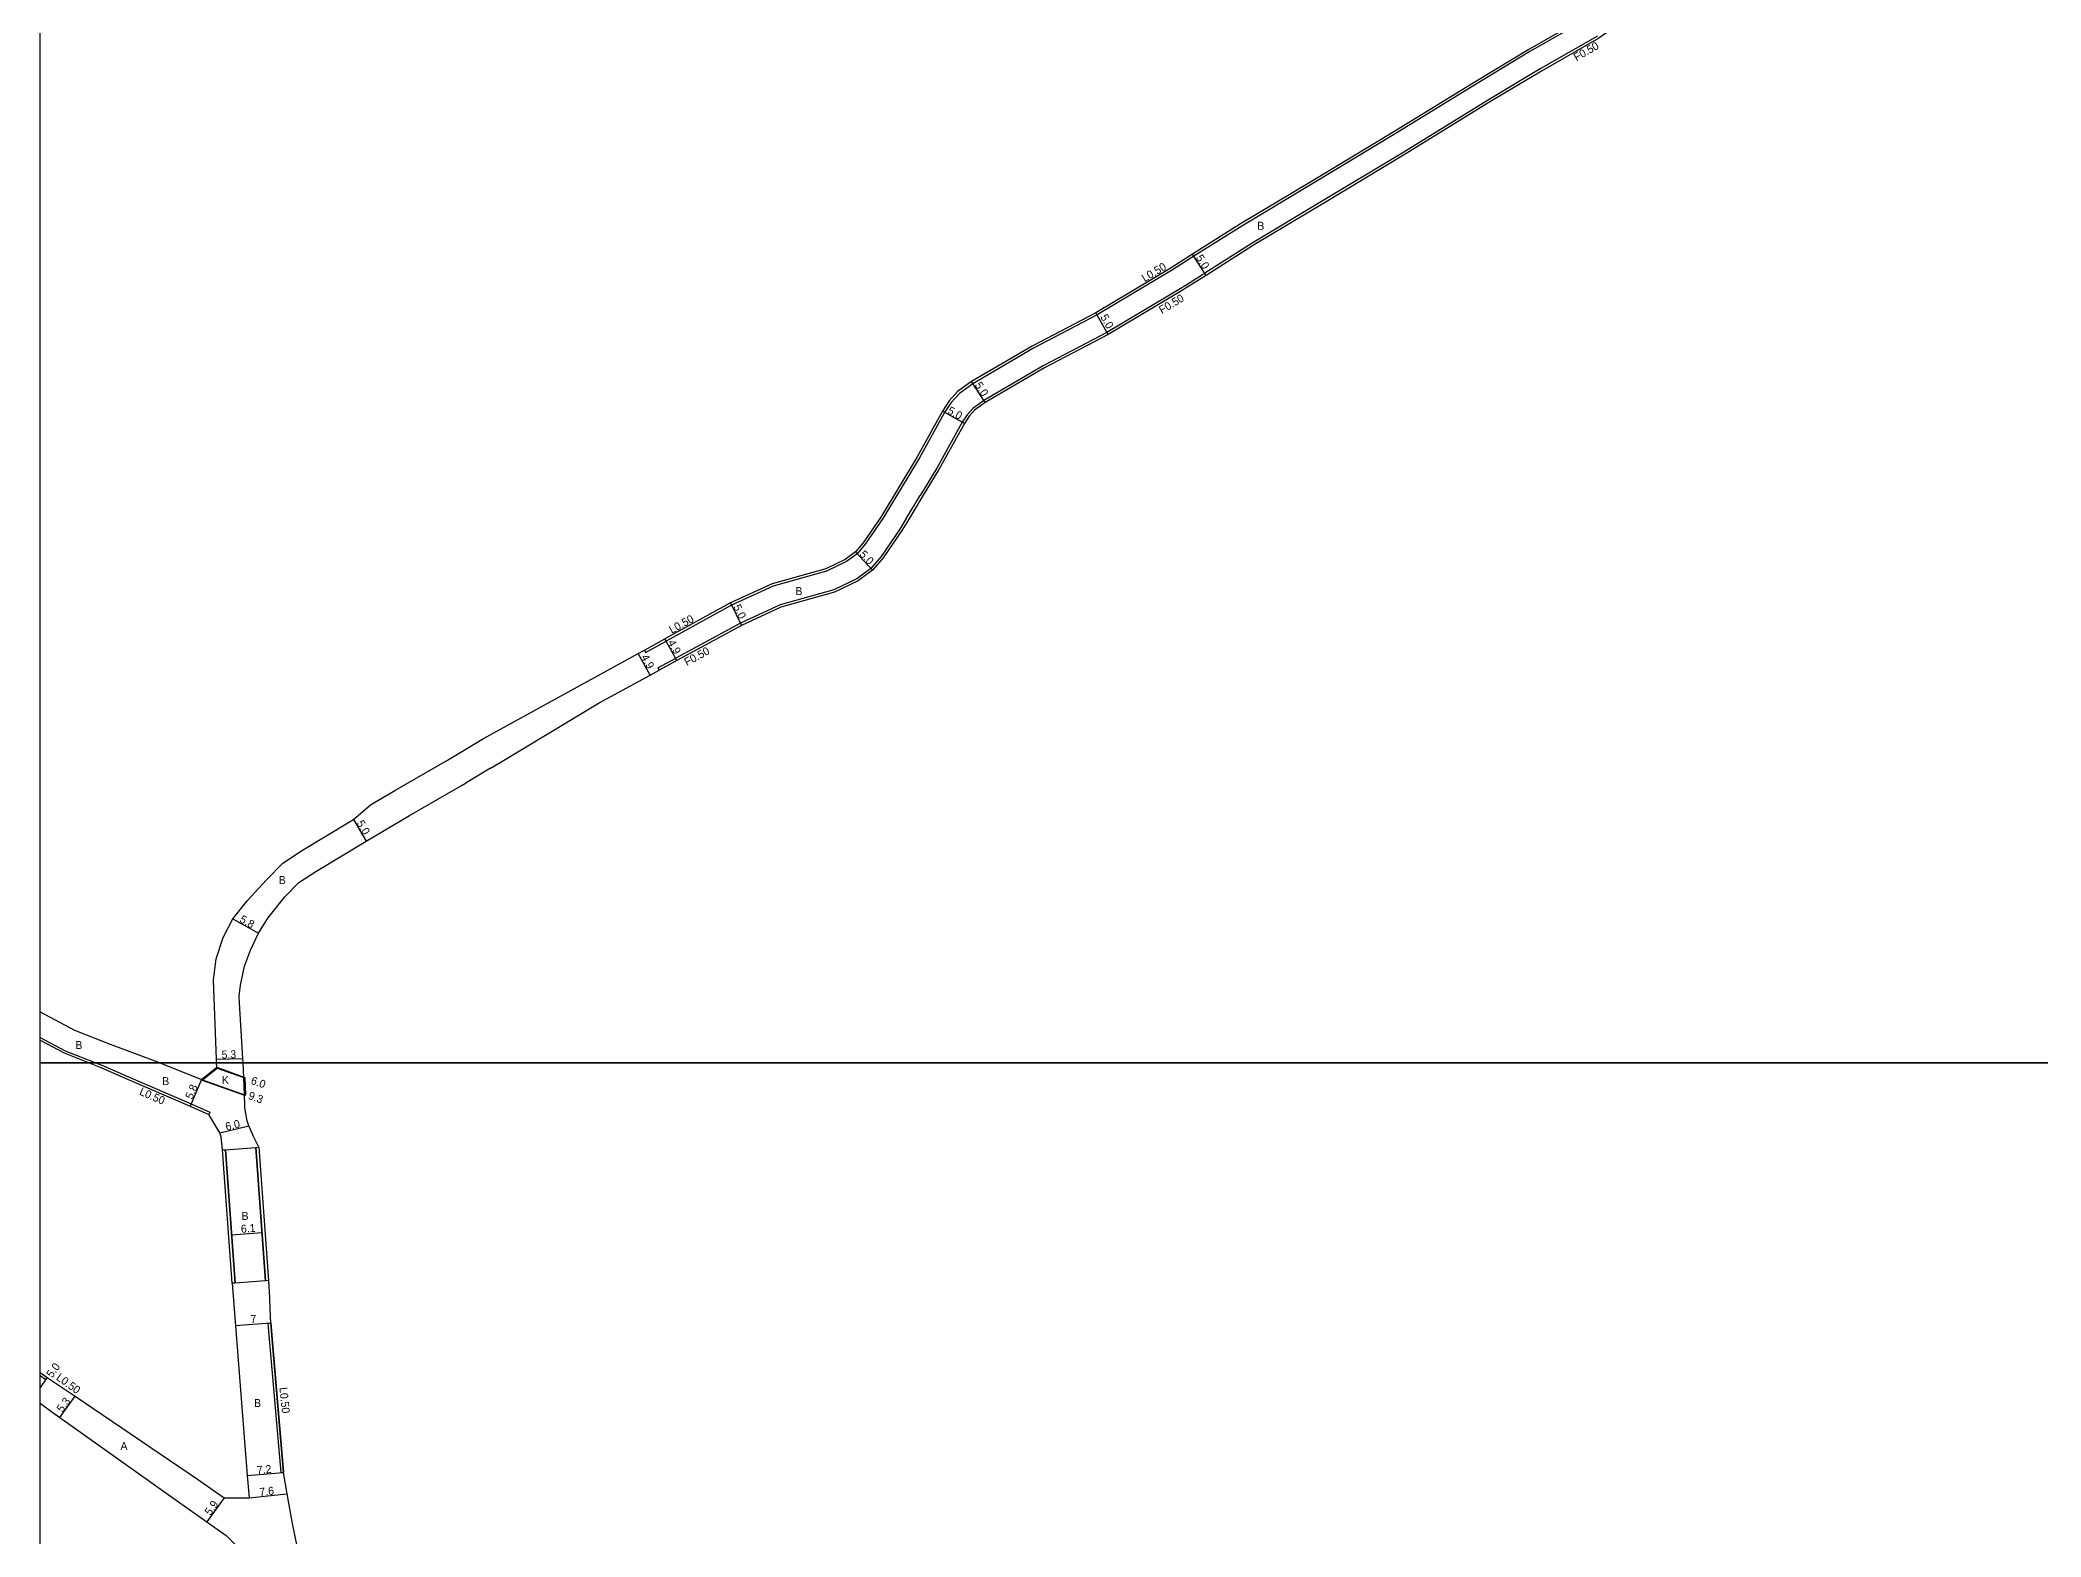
# Model space of a CAD drawing. Header units: metres. Extents: x -20002 to -16000, y -111000 to -108000.
# Drawn here: x -20000 to -19600, y -109894.7 to -109595.6 of the extents above; entities that cross this region are included whole.
import ezdxf

# ---------------------------------------------------------------- set-up
doc = ezdxf.new("R2010")
doc.units = ezdxf.units.M
doc.header["$LTSCALE"] = 2.5
for name, color, linetype in [('側溝・桝', 7, 'Continuous'), ('図郭', 7, 'Continuous'), ('幅員', 7, 'Continuous'), ('歩道・分離帯・安全施設', 7, 'Continuous'), ('舗装', 7, 'Continuous'), ('道路', 7, 'Continuous')]:
    doc.layers.add(name, color=color, linetype=linetype)
doc.styles.get("Standard").update_dxf_attribs({"font": ''})
doc.styles.get('Standard').set_extended_font_data('@MS PGothic')

msp = doc.modelspace()

# ---------------------------------------------------------------- linework, layer by layer
at = {"layer": '側溝・桝'}
for points in [[(-19690.81, -109591.48), (-19702.16, -109597.94), (-19712.74, -109604.32), (-19729.42, -109614.6), (-19745.56, -109624.3), (-19759.75, -109632.79), (-19769.32, -109638.84), (-19773.83, -109641.7), (-19788.66, -109650.54), (-19801.4, -109657.21), (-19813.52, -109664.3), (-19816.22, -109666.23), (-19817.87, -109668.05), (-19819.16, -109670.06), (-19824.19, -109679.14), (-19831.52, -109691.21), (-19835.03, -109696.37), (-19836.65, -109698.28), (-19838.8, -109699.84), (-19842.76, -109701.76), (-19853.44, -109704.73), (-19861.75, -109708.56), (-19874.84, -109715.74)], [(-19688.64, -109594.84), (-19700.13, -109601.38), (-19710.61, -109607.71), (-19727.37, -109618.04), (-19743.47, -109627.71), (-19757.66, -109636.21), (-19767.18, -109642.23)], [(-19771.14, -109644.73), (-19770.88, -109644.57), (-19767.6, -109642.49), (-19767.18, -109642.23)], [(-19771.14, -109644.73), (-19771.76, -109645.12), (-19786.71, -109654.04), (-19799.47, -109660.72), (-19811.34, -109667.65), (-19813.54, -109669.23), (-19814.69, -109670.49), (-19815.64, -109671.97), (-19820.74, -109681.16), (-19824.05, -109686.63)], [(-19826.84, -109691.22), (-19826.6, -109690.83), (-19824.26, -109686.96), (-19824.05, -109686.63)], [(-19826.84, -109691.22), (-19828.15, -109693.38), (-19831.84, -109698.79), (-19833.93, -109701.2), (-19836.74, -109703.28), (-19841.33, -109705.51), (-19852.05, -109708.5), (-19859.97, -109712.14), (-19872.93, -109719.14)], [(-19878.94, -109717.98), (-19874.84, -109715.74)], [(-19879.19, -109717.55), (-19878.94, -109717.98)], [(-19876.49, -109721.08), (-19872.93, -109719.14)], [(-19876.49, -109721.08), (-19876.25, -109721.52)], [(-20000, -109794.91), (-19994.96, -109797.56), (-19988.81, -109800)], [(-19988.81, -109800), (-19987.62, -109800.47), (-19982.32, -109802.76), (-19969.76, -109808.18), (-19966.04, -109809.88)], [(-19966.04, -109809.88), (-19966.25, -109810.34)], [(-19954.37, -109852.87), (-19951.88, -109881.87), (-19951.39, -109881.81)], [(-20000, -109862.46), (-19998.85, -109863.29), (-19998.57, -109862.87)]]:
    msp.add_lwpolyline(points, dxfattribs=at)
at = {"layer": '図郭'}
for points in [[(-20000, -109200), (-19200, -109200), (-19200, -109800), (-20000, -109800)], [(-20000, -109800), (-19200, -109800), (-19200, -110400), (-20000, -110400)]]:
    msp.add_lwpolyline(points, close=True, dxfattribs=at)
at = {"layer": '幅員'}
for points in [[(-19766.91, -109642.65), (-19769.59, -109638.42)], [(-19786.47, -109654.48), (-19788.91, -109650.11)], [(-19811.07, -109668.07), (-19813.79, -109663.88)], [(-19815.22, -109672.23), (-19819.59, -109669.8)], [(-19836.99, -109697.91), (-19833.59, -109701.57)], [(-19861.97, -109708.11), (-19859.74, -109712.58)], [(-19872.69, -109719.58), (-19875.08, -109715.3)], [(-19878.05, -109722.51), (-19880.41, -109718.21)], [(-19937.32, -109751.37), (-19934.78, -109755.68)], [(-19961.43, -109771.25), (-19956.35, -109774.06)], [(-19964.73, -109799.28), (-19959.43, -109799.12)], [(-19967.7, -109803.29), (-19969.97, -109808.63)], [(-19967.7, -109803.29), (-19958.95, -109806.45)], [(-19964.68, -109800.87), (-19959.04, -109802.91)], [(-19964.07, -109813.97), (-19958.23, -109812.58)], [(-19961.7, -109834.36), (-19955.62, -109833.92)], [(-19953.95, -109851.99), (-19960.93, -109852.51)], [(-19998.57, -109862.87), (-20000, -109864.85)], [(-19996.05, -109870.86), (-19992.95, -109866.56)], [(-19958.56, -109882.44), (-19951.39, -109881.81)], [(-19963.22, -109886.9), (-19966.62, -109891.72)], [(-19958.22, -109886.9), (-19950.67, -109886.08)]]:
    msp.add_lwpolyline(points, dxfattribs=at)
at = {"layer": '歩道・分離帯・安全施設'}
msp.add_lwpolyline([(-19951.24, -109881.79), (-19953.73, -109852.82)], dxfattribs=at)
at = {"layer": '舗装'}
for points in [[(-19967.57, -109803.45), (-19959.15, -109806.45)], [(-19959.24, -109802.91), (-19964.56, -109801.03)]]:
    msp.add_lwpolyline(points, dxfattribs=at)
at = {"layer": '道路'}
for points in [[(-19653.11, -109548.89), (-19662.47, -109562.56), (-19666.31, -109568.43), (-19678.6, -109587.19), (-19679.77, -109588.47), (-19681.14, -109589.98), (-19683.31, -109591.71), (-19685.47, -109593.18), (-19688.37, -109595.26), (-19699.88, -109601.82), (-19710.35, -109608.14), (-19727.11, -109618.46), (-19743.22, -109628.14), (-19757.4, -109636.63), (-19766.91, -109642.65), (-19770.88, -109645.15)], [(-19691.08, -109591.05), (-19702.41, -109597.51), (-19713, -109603.89), (-19729.68, -109614.18), (-19745.81, -109623.87), (-19760.01, -109632.37), (-19769.59, -109638.42), (-19774.09, -109641.27), (-19788.91, -109650.11), (-19801.64, -109656.77), (-19813.79, -109663.88), (-19816.56, -109665.86), (-19818.27, -109667.74), (-19819.59, -109669.8), (-19824.63, -109678.89), (-19831.94, -109690.94), (-19835.43, -109696.06), (-19836.99, -109697.91), (-19839.06, -109699.41), (-19842.93, -109701.29), (-19853.61, -109704.26), (-19861.97, -109708.11), (-19875.08, -109715.3)], [(-19770.88, -109645.15), (-19771.49, -109645.54), (-19786.47, -109654.48), (-19799.23, -109661.15), (-19811.07, -109668.07), (-19813.21, -109669.61), (-19814.29, -109670.8), (-19815.22, -109672.23), (-19820.31, -109681.41), (-19823.63, -109686.89), (-19826.42, -109691.48)], [(-19826.42, -109691.48), (-19827.73, -109693.65), (-19831.45, -109699.09), (-19833.59, -109701.57), (-19833.85, -109701.76), (-19836.1, -109703.43)], [(-19836.1, -109703.43), (-19836.48, -109703.71), (-19841.15, -109705.98), (-19851.88, -109708.97), (-19859.74, -109712.58), (-19872.69, -109719.58), (-19876.25, -109721.52)], [(-19933.94, -109748.46), (-19929.04, -109745.58), (-19918.54, -109739.49), (-19911.33, -109735.2), (-19880.41, -109718.21), (-19879.19, -109717.55), (-19875.08, -109715.3)], [(-19909.97, -109741.14), (-19908.32, -109740.16), (-19888.2, -109728.09), (-19878.05, -109722.51), (-19876.25, -109721.52)], [(-19909.97, -109741.14), (-19914.83, -109744.03)], [(-19959.38, -109800), (-19959.43, -109799.12), (-19960.12, -109788.02), (-19960.18, -109786.68), (-19959.93, -109784.49), (-19959.15, -109780.68), (-19957.9, -109777.48), (-19956.35, -109774.06), (-19954.43, -109771.07), (-19951.04, -109766.79), (-19948.28, -109763.97), (-19944.87, -109761.75), (-19934.78, -109755.68), (-19926.15, -109750.6), (-19915.64, -109744.51), (-19914.83, -109744.03)], [(-19961.43, -109771.25), (-19958.56, -109767.62), (-19954.74, -109763.42), (-19951.46, -109760.08), (-19947.53, -109757.51), (-19938.13, -109751.85), (-19937.32, -109751.37), (-19933.94, -109748.46)], [(-19964.71, -109800), (-19964.73, -109799.28), (-19965.34, -109783.48), (-19964.77, -109779.19), (-19963.4, -109774.98), (-19961.43, -109771.25)], [(-20000, -109789.82), (-19993.08, -109793.47), (-19986, -109796.27), (-19975.99, -109800)], [(-20000, -109795.47), (-19995.17, -109798.02), (-19990.17, -109800)], [(-19990.17, -109800), (-19987.81, -109800.93), (-19982.52, -109803.22), (-19969.97, -109808.63), (-19966.25, -109810.34)], [(-19975.99, -109800), (-19975.53, -109800.17), (-19967.7, -109803.29)], [(-19964.68, -109800.87), (-19964.71, -109800)], [(-19959.24, -109802.91), (-19959.38, -109800)], [(-19967.7, -109803.29), (-19967.57, -109803.45), (-19964.56, -109801.03), (-19964.68, -109800.87)], [(-19959.24, -109802.91), (-19959.15, -109806.45)], [(-19959.03, -109808.94), (-19959.09, -109808.23), (-19959.15, -109806.45)], [(-19963.53, -109817.39), (-19963.8, -109814.79), (-19964.07, -109813.97), (-19966.25, -109810.34)], [(-19956.25, -109816.86), (-19957.34, -109814.74), (-19957.48, -109814.39), (-19958.23, -109812.58), (-19958.56, -109811.61), (-19958.99, -109809.38), (-19959.03, -109808.94)], [(-19963.53, -109817.39), (-19962.94, -109817.35), (-19961, -109843.98), (-19961.6, -109844.02)], [(-19954.32, -109843.49), (-19954.92, -109843.54), (-19956.85, -109816.91), (-19956.25, -109816.86)], [(-19954.32, -109843.49), (-19954.11, -109846.95), (-19954.04, -109849.2)], [(-19961.6, -109844.02), (-19958.56, -109882.44), (-19958.22, -109886.9)], [(-19954.44, -109852.04), (-19953.95, -109851.99)], [(-19954.04, -109849.2), (-19953.95, -109851.99)], [(-19953.95, -109851.99), (-19953.87, -109852.84)], [(-19953.73, -109852.82), (-19953.8, -109851.97)], [(-19954.44, -109852.04), (-19954.37, -109852.87)], [(-19953.87, -109852.84), (-19951.39, -109881.81), (-19950.67, -109886.08), (-19949.61, -109892.01), (-19948.65, -109896.58), (-19948.42, -109897.72), (-19947.31, -109901.44), (-19944.24, -109911.32), (-19942.91, -109914.7), (-19939.55, -109923.21), (-19932.15, -109940.93), (-19923.61, -109960.75), (-19919.27, -109971.05), (-19918.13, -109973.76)], [(-20000, -109861.84), (-19998.57, -109862.87), (-19992.95, -109866.56), (-19968.52, -109883.17), (-19963.22, -109886.9)], [(-20000, -109868.01), (-19997.62, -109869.73), (-19996.05, -109870.86), (-19972.31, -109887.72), (-19966.62, -109891.72), (-19962.78, -109894.43), (-19955.31, -109901.77), (-19954.02, -109903.43)], [(-19963.22, -109886.9), (-19958.22, -109886.9)]]:
    msp.add_lwpolyline(points, dxfattribs=at)
for points in [[(-19964.56, -109801.03), (-19967.57, -109803.45), (-19967.7, -109803.29), (-19964.68, -109800.87)], [(-19964.56, -109801.03), (-19959.24, -109802.91), (-19959.15, -109806.45), (-19967.57, -109803.45)], [(-19959.24, -109802.91), (-19959.04, -109802.91), (-19958.95, -109806.45), (-19959.15, -109806.45)], [(-19961.6, -109844.02), (-19963.53, -109817.39), (-19962.94, -109817.35), (-19961, -109843.98)], [(-19962.94, -109817.35), (-19956.85, -109816.91), (-19954.92, -109843.54), (-19961, -109843.98)], [(-19954.32, -109843.49), (-19954.92, -109843.54), (-19956.85, -109816.91), (-19956.25, -109816.86)]]:
    msp.add_lwpolyline(points, close=True, dxfattribs=at)

# ---------------------------------------------------------------- texts
at = {"layer": '側溝・桝'}
for s, rotation, p in [('F0.50', 29.682, (-19692.86, -109599.91)), ('L0.50', 30.81, (-19779.18, -109644.04)), ('F0.50', 30.815, (-19775.73, -109650.41)), ('L0.50', 28.7606, (-19873.71, -109714.29)), ('F0.50', 28.3861, (-19870.68, -109720.74)), ('L0.50', 336.6601, (-19980.28, -109806.31)), ('L0.50', 324.2277, (-19996.91, -109863.18)), ('L0.50', 275.7535, (-19952.15, -109864.87))]:
    msp.add_text(s, height=1.6, rotation=rotation, dxfattribs=at).set_placement(p)
at = {"layer": '幅員'}
for s, rotation, p in [('5.0', 302.3087, (-19769.02, -109639.13)), ('5.0', 299.1781, (-19788.1, -109650.97)), ('5.0', 303.0137, (-19813.22, -109664.58)), ('5.0', 330.9984, (-19818.75, -109670.15)), ('5.0', 312.8841, (-19836.31, -109698.5)), ('5.0', 296.4932, (-19861.48, -109708.87)), ('4.9', 299.1868, (-19874.58, -109716)), ('4.9', 298.7631, (-19879.91, -109718.91)), ('5.0', 300.4639, (-19936.78, -109752.1)), ('5.8', 331.0889, (-19960.24, -109771.79)), ('5.3', 1.7487, (-19963.68, -109799.15)), ('6.0', 340.1892, (-19957.99, -109804.14)), ('5.8', 67.0108, (-19969.55, -109807.4)), ('9.3', 340.1892, (-19958.5, -109807.17)), ('6.0', 13.4546, (-19962.73, -109813.55)), ('6.1', 4.1567, (-19959.79, -109833.97)), ('7', 4.2764, (-19957.85, -109852.01)), ('5.0', 54.1905, (-19997.57, -109863.05)), ('5.3', 54.1905, (-19995.52, -109869.95)), ('7.2', 5.0711, (-19956.58, -109882.17)), ('5.9', 54.84, (-19965.92, -109890.56)), ('7.6', 6.2168, (-19956.05, -109886.56))]:
    msp.add_text(s, height=1.6, rotation=rotation, dxfattribs=at).set_placement(p)
at = {"layer": '舗装'}
for s, p in [('B', (-19756.66, -109633.55)), ('B', (-19848.99, -109706.53)), ('B', (-19952.26, -109764.27)), ('B', (-19992.93, -109797.23)), ('B', (-19975.57, -109804.45)), ('K', (-19963.64, -109804.2)), ('B', (-19959.71, -109831.38)), ('B', (-19957.21, -109868.76)), ('A', (-19983.91, -109877.34))]:
    msp.add_text(s, height=1.6, dxfattribs=at).set_placement(p)

doc.saveas('drawing.dxf')
